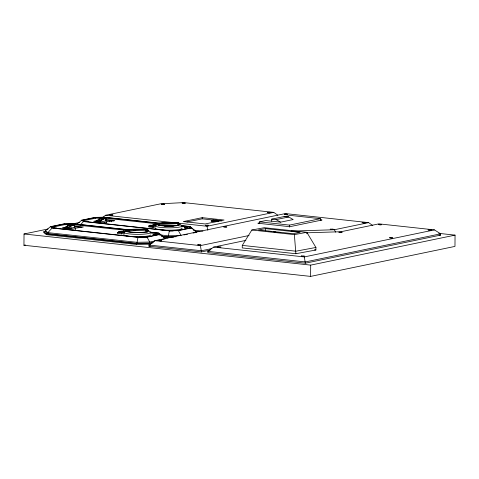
<?xml version="1.0" encoding="UTF-8"?>
<svg xmlns="http://www.w3.org/2000/svg" width="479" height="479" viewBox="0 0 479 479"><rect width="100%" height="100%" fill="white"/><g stroke="black" fill="none" stroke-linecap="round" stroke-linejoin="round"><path stroke-width="0.72" d="M438.71 233.351L455.05 235.129L454.972 246.404L310.614 276.401L23.95 245.254L24.028 233.98L48.092 228.98M45.906 231.297L43.781 231.74L43.775 232.549L46.385 234.662L136.503 244.452L150.681 244.164L150.687 243.35L152.807 242.913M129.085 229.824L72.85 223.717L63.791 223.903L50.463 226.669L45.487 230.722L45.481 231.8L47.852 233.722L136.874 243.392L149.741 243.128L153.268 242.398M46.385 234.662L46.391 233.848L43.781 231.74M47.852 233.722L47.858 232.638L52.133 228.022L137.97 237.344L147.029 237.159L160.357 234.393L165.273 238.823L158.687 233.039L149.807 232.076M51.319 227.423L51.319 226.705L64.27 224.01L72.664 223.843L129.025 229.962M52.037 227.274L64.264 224.735L64.27 224.01M66.485 228.776L66.491 228.387L71.988 225.292L68.593 225.16L63.845 228.1L64.839 228.208L69.581 225.268M67.449 228.884L67.455 228.489L72.197 225.549L74.556 225.064L74.538 227.405L68.156 228.734M70.329 226.286L70.335 225.112M126.797 230.447L72.664 224.561L72.664 223.843M75.359 228.202L75.317 229.291L75.359 228.202L83.394 226.986L74.556 226.028M82.675 220.909L82.681 220.184L95.626 217.496L104.027 217.328L160.387 223.448M83.394 220.759L95.62 218.22L95.626 217.496M99.518 222.22L105.901 220.891L105.913 218.55L103.56 219.035L98.812 221.975L97.848 221.873L103.35 218.777L100.943 218.753L96.195 221.693L96.195 222.082L99.62 221.37M101.686 220.358L101.698 218.598M158.154 223.927L104.021 218.047L104.027 217.328M104.656 223.196L104.662 222.567L106.685 222.148L106.715 221.687L114.75 220.472L105.919 219.508M106.679 222.777L106.715 221.687M109.871 221.663L109.871 221.035M111.296 221.819L111.302 221.19M123.606 231.423L117.373 232.453L117.361 233.447L121.648 233.914L124.492 233.321M118.624 232.423L118.63 231.788L119.457 231.614L122.235 231.92L122.229 232.549L118.624 232.423L119.451 232.249L119.457 231.614M121.403 232.722L121.409 232.093L122.235 231.92M121.648 233.914L121.654 232.92L124.498 232.327M126.121 230.842L126.971 231.555L127.665 231.525A10.652 1.575 0.4 0 0 140.563 232.435A10.652 1.575 0.4 0 0 147.754 230.704L148.454 230.357L146.364 228.974L127.522 229.746L126.121 230.842L126.977 231.237L128.378 230.142L147.221 229.369M126.971 231.555L126.977 231.237M136.503 244.452L136.509 243.643L46.391 233.848M136.874 243.392L137.97 237.344M146.197 231.956C145.245 228.088 147.963 229.974 147.053 232.351M146.364 228.974L148.448 230.674M150.113 225.651L148.73 225.938L148.724 226.932L153.005 227.393L155.142 226.95M210.191 250.104L201.467 251.912L148.963 246.212L148.975 245.032L154.962 240.674L285.37 213.58L368.614 222.627L372.764 225.507M149.741 243.128L149.747 242.045L147.029 237.159M149.987 225.274L149.981 225.902L152.765 226.208L153.591 226.034L153.597 225.405L149.987 225.274L153.597 225.405M152.765 226.208L152.765 225.573M153.005 227.393L153.011 226.405L155.148 225.962M157.477 224.645L158.878 223.232L177.727 222.46L179.811 223.837L179.116 224.184A10.652 1.575 0.4 0 1 171.925 225.92A10.652 1.575 0.4 0 1 159.028 225.01L157.477 224.645L158.172 224.615A10.652 1.575 0.4 0 1 158.028 224.202M159.489 235.081L157.944 233.83L157.95 233.105L150.532 232.303M158.333 225.04L159.735 223.627L178.583 222.855M161.962 236.482L167.872 237.129L167.866 237.937L163.435 237.458M176.098 236.716L168.237 236.877L169.327 230.83L178.386 230.644L191.714 227.878L196.629 232.309L193.103 233.039M169.506 231.429L169.512 230.704L84.226 221.442L82.681 220.184M177.553 225.441L177.571 223.262M178.416 225.112L178.332 223.585L159.723 224.519M177.727 222.46L179.811 224.16M190.337 228.148L189.301 227.315L189.307 226.591L181.152 225.705M190.852 228.567L190.858 227.842L189.307 226.591M195.707 232.153L195.713 231.339L196.755 232.189M201.467 251.912L200.408 245.613L154.962 240.674M186.942 221.999L202.198 218.831L202.204 217.658L224.07 220.029L205.18 223.956L183.319 221.579L202.204 217.658M245.871 240.392L213.694 247.08L207.838 251.343L207.826 252.613L305.345 263.205L440.632 235.099L440.638 233.83L434.423 229.89L378.895 223.855L341.006 231.728L306.931 232.8M259.552 223.178L259.558 221.843L265.749 220.556L280.556 222.166L293.184 219.544L288.705 216.975L284.334 216.502L271.707 219.125L271.689 221.202M289.49 227.1L289.502 225.1L320.379 218.681L320.361 220.687M305.345 263.205L304.309 256.924L213.694 247.08M310.614 276.401L310.691 265.121L455.05 235.129M242.284 245.392L242.248 247.924L295.866 253.72L315.889 249.996L315.924 247.463L306.817 232.303L264.288 227.699L251.84 230.016L242.284 245.392L295.902 251.194L315.924 247.463M265.504 230.854L265.534 228.627L300.183 232.375L293.124 233.692L258.474 229.944L265.534 228.627M295.866 253.72L294.375 234.62L251.84 230.016M306.799 233.758L306.817 232.303L294.375 234.62M67.623 228.064L67.647 227.866A0.82 0.671 78.3 0 1 68.772 227.609M98.985 221.549L99.003 221.352A0.82 0.671 78.3 0 1 100.135 221.094M80.167 225.094L83.49 221.502L169.327 230.83M76.85 224.202L81.825 220.154L95.147 217.382L104.206 217.203L161.926 223.471M128.366 231.034L146.975 230.1M102.159 217.765L105.625 215.245L160.693 203.803L183.714 202.599L273.76 212.383L277.766 215.167M84.538 221.543L88.172 221.609L84.963 221.741M122.624 231.531L121.522 231.489L123.247 231.339M156.016 224.879L152.879 224.974L153.993 224.914M153.981 225.016L156.292 225.004M138.335 237.362L139.796 237.063L141.946 237.362M105.913 218.55L102.308 218.155L99.949 218.646L95.207 221.585L96.195 221.693M120.965 232.064L121.313 231.992M173.206 230.914L169.668 230.776L173.135 230.71M72.149 223.98L79.442 222.466M102.039 217.771L103.5 217.466M68.593 225.16L70.952 224.669L74.556 225.064M66.581 226.986L62.258 227.884L73.305 229.082L75.323 228.663M97.944 220.466L93.621 221.37L104.662 222.567M105.518 219.496L106.039 219.388L106.799 220.322L105.506 220.849L105.901 220.891M65.521 228.453L67.575 228.028M69.916 228.064L71.287 227.776M23.95 245.254L25.411 244.955M151.496 225.364L153.567 224.932M190.858 227.842L177.913 230.531L169.512 230.704M178.14 223.118L206.994 226.256L273.76 212.383M154.687 241.021L149.747 242.045L136.88 242.308L47.858 232.638L45.487 230.722M156.1 240.727L159.627 239.997M161.04 239.704L164.566 238.967M183.93 234.944L187.457 234.213M284.131 216.736L290.43 215.43L320.379 218.681M259.935 222.801L257.876 223.232L289.801 226.699L322.044 220.005L320.559 219.843M271.707 219.125L276.078 219.604L288.705 216.975M148.963 246.212L150.424 245.907M200.408 245.613L249.056 235.506M211.652 248.625L201.479 250.739L148.975 245.032M291.1 231.106L334.372 229.74L368.614 222.627M304.309 256.924L434.423 229.89M440.638 233.83L305.351 261.935L207.838 251.343M121.313 231.722L120.9 231.836L124.522 231.908M122.774 231.662L123.534 231.597M154.603 225.094C154.076 225.741 154.334 224.729 152.28 225.369M155.879 225.393L153.046 225.507M55.325 228.357C59.504 228.148 52.349 227.286 53.606 228.255M133.617 230.219L135.09 230.159M95.62 218.22L104.021 218.047M64.264 224.735L72.664 224.561M180.391 235.548L168.243 235.794L160.082 234.908M167.872 237.129L173.841 237.003M136.509 243.643L150.687 243.35M121.989 232.303L123.265 232.153L122.48 231.968M153.537 225.441L154.621 225.639L153.046 225.777M70.036 224.932L67.611 225.148L68.389 225.393M123.845 231.597L124.426 231.632M100.177 218.915L98.967 218.628L102.608 218.699M122.48 231.698L123.265 231.884L122.852 231.878M439.153 234.938L440.632 235.099M259.558 221.843L289.502 225.1M202.198 218.831L213.856 220.095M216.041 220.334L221.873 220.969M268.605 231.267L271.509 231.585M273.689 231.818L275.868 232.052M278.054 232.291L280.233 232.525M105.625 215.245L176.655 222.963M181.164 225.561L190.043 226.525L191.714 227.878M181.888 226.507L189.301 227.315M99.949 218.646L100.943 218.753M102.596 218.933L103.56 219.035M106.649 220.22L114.014 221.023M193.318 230.088L202.946 231.135M152.202 225.884L153.591 226.034M148.73 225.938L153.011 226.405M195.534 231.243L199.234 231.644M314.422 249.834L315.889 249.996M150.526 233.022L157.944 233.83M71.233 225.447L72.197 225.549M124.3 231.405L125.522 231.537M75.293 226.735L81.915 227.459M161.555 236.153L168.237 236.877M118.63 231.788L121.409 232.093M74.538 227.405L74.149 227.363L75.442 227.094L74.682 225.902M117.373 232.453L121.654 232.92M66.491 228.387L67.455 228.489M24.028 233.98L310.691 265.121M124.426 231.357L124.935 231.519L122.588 231.525M178.954 223.442L179.811 223.837M158.878 223.232L159.735 223.627M157.477 224.322L158.333 224.723M147.598 229.956L148.454 230.357M146.209 229.776L147.065 230.177M127.522 229.746L128.378 230.142M276.078 219.604L280.556 222.166M196.156 231.926L190.043 226.525M158.687 233.039L160.357 234.393M164.351 237.859L165.399 238.704M157.95 233.105L159.495 234.357L146.55 237.051L138.15 237.219L52.87 227.956L51.319 226.705M81.825 220.154L83.49 221.502M50.463 226.669L52.133 228.022M178.386 230.644L181.11 235.53M334.372 229.74L335.671 232.141M206.994 226.256L207.844 230.339M164.68 225.98A10.652 1.575 0.4 0 1 173.464 226.1M164.968 226.31A8.502 1.257 0.4 0 1 171.47 226.304M159.872 223.448A10.652 1.575 0.4 0 1 172.206 222.939M176.745 223.436A10.652 1.575 0.4 0 1 177.823 223.663M179.487 223.837A11.676 1.724 0.4 0 1 169.512 226.13A11.676 1.724 0.4 0 1 157.274 223.927A11.676 1.724 0.4 0 1 174.607 222.957M180.793 225.07A13.466 1.988 0.4 0 1 168.147 227.83A13.466 1.988 0.4 0 1 156.92 224.783M147.209 230.076A11.676 1.724 0.4 0 1 140.245 232.608A11.676 1.724 0.4 0 1 125.618 230.764A11.676 1.724 0.4 0 1 141.179 229.315M126.672 230.716A10.652 1.575 0.4 0 1 127.252 230.321M128.516 229.962A10.652 1.575 0.4 0 1 129.695 229.758M130.378 229.669A10.652 1.575 0.4 0 1 140.85 229.459M145.388 229.95A10.652 1.575 0.4 0 1 146.466 230.183M132.689 232.531A10.652 1.575 0.4 0 1 140.826 232.525M150.681 234.955A13.466 1.988 0.4 0 1 136.186 236.68A13.466 1.988 0.4 0 1 123.833 234.453M149.436 231.585A13.466 1.988 0.4 0 1 137.964 234.351A13.466 1.988 0.4 0 1 124.582 231.608M181.858 227.92A13.466 1.988 0.4 0 1 169.309 230.183A13.466 1.988 0.4 0 1 155.196 227.938M218.759 221.226A3.832 0.569 0.4 0 1 218.101 221.502M217.43 221.603A3.832 0.569 0.4 0 1 212.772 221.609A3.832 0.569 0.4 0 1 211.335 220.945M109.757 214.826C112.673 216.077 115.289 214.179 109.757 214.826M161.459 204.168C164.375 205.425 166.991 203.521 161.459 204.168M123.157 231.106L124.384 231.147L123.157 231.106M182.146 203.066C185.062 204.323 187.678 202.419 182.146 203.066M154.519 224.585L155.747 224.633L154.519 224.585M153.029 234.375C155.944 235.632 158.555 233.728 153.029 234.375M158.579 240.536C161.501 241.793 164.111 239.889 158.579 240.536M184.385 227.86C187.301 229.118 189.918 227.214 184.385 227.86M205.407 225.25C208.323 226.507 210.94 224.609 205.407 225.25M223.657 226.848C226.573 228.106 229.184 226.202 223.657 226.848M197.767 244.793C200.683 246.05 203.3 244.146 197.767 244.793M267.342 212.383C270.264 213.634 272.88 211.754 267.342 212.383M217.783 246.966C220.699 248.218 223.316 246.32 217.783 246.966M284.394 214.239C287.31 215.49 289.921 213.592 284.394 214.239M330.247 229.196C333.162 230.453 335.779 228.555 330.247 229.196M301.297 256.037C304.213 257.295 306.823 255.391 301.297 256.037M338.964 232.225C341.88 233.483 344.497 231.579 338.964 232.225M362.148 222.669C365.064 223.927 367.68 222.022 362.148 222.669M378.356 224.489C381.272 225.741 383.889 223.843 378.356 224.489M389.607 237.74C392.523 238.997 395.139 237.093 389.607 237.74M428.106 229.89C431.028 231.147 433.645 229.267 428.106 229.89M213.293 220.957A2.922 0.431 0.4 0 0 217.855 220.669A2.922 0.431 0.4 0 0 213.694 220.214A2.922 0.431 0.4 0 0 213.293 220.957M212.772 221.064A3.832 0.569 0.4 0 0 218.765 220.687A3.832 0.569 0.4 0 0 213.299 220.095A3.832 0.569 0.4 0 0 212.772 221.064"/></g></svg>
